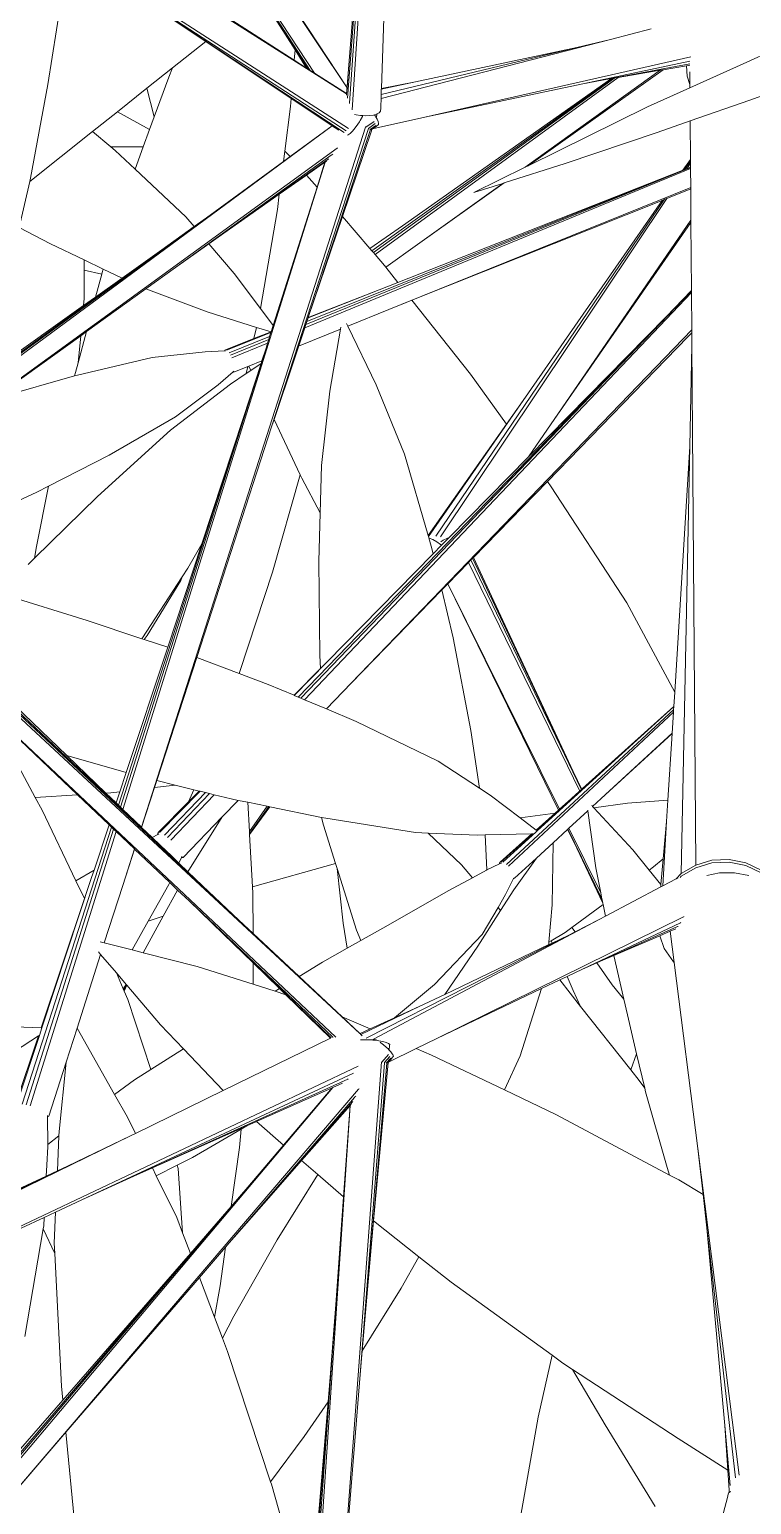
# Model space of a CAD drawing. Header units: millimetres. Extents: x 17 to 218440, y 21 to 53693.
# Drawn here: x 41376.6 to 41478.8, y 21185.9 to 21394.7 of the extents above; entities that cross this region are included whole.
import ezdxf

# ---------------------------------------------------------------- set-up
doc = ezdxf.new("R2010")
doc.units = ezdxf.units.MM
doc.header["$MEASUREMENT"] = 0
doc.layers.add('Edges', color=7, linetype='Continuous', lineweight=18)

# ---------------------------------------------------------------- blocks, each defined once
blk = doc.blocks.new('BAMBOOPLAN')
at = {"layer": 'Edges'}
for p, q in [((2.5616, -1.7342), (1.9185, -0.7678)), ((1.9859, -0.926), (2.4956, -1.7043)), ((2.6177, -1.0446), (2.5664, -1.7653)), ((2.6202, -1.0464), (2.5722, -1.7783)), ((2.5625, -1.7551), (2.6147, -1.0779)), ((2.5606, -1.7459), (2.0013, -1.3916)), ((2.2971, -1.4061), (2.4871, -1.6989)), ((1.9951, -1.4497), (2.5646, -1.8161)), ((2.0031, -1.4595), (2.5598, -1.821)), ((2.5647, -1.696), (2.5845, -1.4508)), ((2.482, -1.6956), (2.3485, -1.4866)), ((2.631, -1.7357), (2.6402, -1.466)), ((2.5558, -1.8241), (2.121, -1.5373)), ((2.2757, -1.6404), (2.121, -1.5373)), ((2.4565, -1.6574), (2.3868, -1.5471)), ((1.9829, -1.5617), (1.9564, -1.727)), ((2.4547, -1.6781), (2.3282, -1.5973)), ((2.5616, -1.7341), (2.4626, -1.584)), ((2.2086, -1.6938), (2.2757, -1.6404)), ((2.4483, -1.7554), (2.2757, -1.6404)), ((3.0948, -1.6361), (2.6303, -1.7558)), ((3.0948, -1.6361), (3.0265, -1.6525)), ((3.1769, -1.615), (3.0948, -1.6361)), ((2.4547, -1.6781), (2.4565, -1.6574)), ((2.4796, -1.6941), (2.4565, -1.6574)), ((3.0265, -1.6525), (2.6306, -1.7475)), ((2.6999, -1.7221), (3.0265, -1.6525)), ((3.3492, -1.6915), (3.4417, -1.6499)), ((2.1569, -1.7348), (2.2086, -1.6938)), ((2.2008, -1.7124), (2.2086, -1.6938)), ((2.4796, -1.6941), (2.4547, -1.6781)), ((2.482, -1.6956), (2.4796, -1.6941)), ((2.4871, -1.6989), (2.482, -1.6956)), ((2.4956, -1.7043), (2.4871, -1.6989)), ((2.5605, -1.7478), (2.5647, -1.696)), ((2.5616, -1.7341), (2.5647, -1.696)), ((2.719, -1.7931), (3.257, -1.6716)), ((2.9216, -1.8948), (3.1952, -1.6984)), ((2.9277, -1.8918), (3.2007, -1.6974)), ((3.0385, -1.7258), (3.2552, -1.6801)), ((3.2552, -1.6853), (3.0775, -1.7185)), ((3.1952, -1.6984), (3.11, -1.7129)), ((3.2007, -1.6974), (3.1952, -1.6984)), ((3.2484, -1.6893), (3.2007, -1.6974)), ((3.2549, -1.6882), (3.2484, -1.6893)), ((3.2484, -1.6893), (3.2495, -1.7102)), ((3.2552, -1.6881), (3.2549, -1.6882)), ((3.2552, -1.7339), (3.3492, -1.6915)), ((3.257, -1.6716), (3.2572, -1.6716)), ((1.9564, -1.727), (1.9216, -1.9166)), ((2.1715, -1.7926), (2.2008, -1.7124)), ((2.5606, -1.7458), (2.4956, -1.7043)), ((3.0999, -1.7147), (2.6118, -2.0637)), ((3.1035, -1.7141), (2.6148, -2.0671)), ((3.11, -1.7129), (2.6184, -2.0713)), ((2.6309, -1.7368), (2.6999, -1.7221)), ((2.631, -1.7357), (2.6999, -1.7221)), ((2.6736, -2.0129), (3.0964, -1.7153)), ((2.719, -1.7931), (3.0385, -1.7258)), ((3.0775, -1.7185), (3.0385, -1.7258)), ((3.0964, -1.7153), (3.0775, -1.7185)), ((3.0999, -1.7147), (3.0964, -1.7153)), ((3.1035, -1.7141), (3.0999, -1.7147)), ((3.11, -1.7129), (3.1035, -1.7141)), ((3.2495, -1.7102), (3.2552, -1.7274)), ((3.255, -1.7015), (3.2552, -1.7274)), ((3.2552, -1.7274), (3.2552, -1.7339)), ((2.1569, -1.7348), (2.097, -1.7825)), ((2.1715, -1.7926), (2.1569, -1.7348)), ((2.4469, -1.7721), (2.4483, -1.7554)), ((2.5275, -1.8083), (2.4483, -1.7554)), ((2.5605, -1.7486), (2.5605, -1.7478)), ((2.5606, -1.7458), (2.5616, -1.7342)), ((2.5606, -1.7459), (2.5606, -1.7458)), ((2.5616, -1.7342), (2.5616, -1.7341)), ((2.5625, -1.7552), (2.5625, -1.7551)), ((2.6297, -1.7717), (2.6303, -1.7558)), ((2.6303, -1.7558), (2.6306, -1.7475)), ((2.6306, -1.7475), (2.6309, -1.7368)), ((2.6309, -1.7368), (2.631, -1.7357)), ((3.1691, -1.7728), (3.2552, -1.7339)), ((3.2557, -1.8011), (3.3763, -1.7591)), ((3.3763, -1.7591), (3.448, -1.733)), ((2.0469, -1.8224), (2.097, -1.7825)), ((2.1622, -1.818), (2.097, -1.7825)), ((2.4356, -1.862), (2.4469, -1.7721)), ((2.5664, -1.7653), (2.5664, -1.7654)), ((2.5769, -1.7878), (2.5797, -1.7885)), ((2.5797, -1.7885), (2.5887, -1.79)), ((2.6071, -1.7903), (2.6152, -1.789)), ((2.6152, -1.789), (2.617, -1.7885)), ((2.617, -1.7885), (2.6219, -1.787)), ((2.6184, -1.7908), (2.617, -1.7885)), ((2.6188, -1.7896), (2.6184, -1.7908)), ((2.6202, -1.7938), (2.6225, -1.7867)), ((2.6219, -1.787), (2.6225, -1.7867)), ((2.6225, -1.7867), (2.6267, -1.7844)), ((2.6267, -1.7844), (2.6292, -1.7812)), ((2.6296, -1.7751), (2.6292, -1.7812)), ((2.6296, -1.7751), (2.6297, -1.7717)), ((3.1691, -1.7728), (2.9277, -1.8918)), ((2.5316, -1.811), (1.8092, -2.3435)), ((2.1456, -3.2292), (2.5992, -1.8133)), ((2.1492, -1.8534), (2.1622, -1.818)), ((2.1622, -1.818), (2.1715, -1.7926)), ((2.4097, -2.4178), (2.605, -1.8166)), ((2.5314, -1.8109), (2.4467, -1.8727)), ((2.6093, -1.8181), (2.4543, -2.2838)), ((2.5314, -1.8109), (2.5275, -1.8083)), ((2.5316, -1.811), (2.5314, -1.8109)), ((2.5361, -1.814), (2.5316, -1.811)), ((2.5361, -1.814), (2.5366, -1.8143)), ((2.5366, -1.8143), (2.5368, -1.8145)), ((2.5368, -1.8145), (2.5395, -1.8163)), ((2.5447, -1.8197), (2.5395, -1.8163)), ((2.5727, -1.8214), (2.578, -1.8151)), ((2.578, -1.8151), (2.5833, -1.8078)), ((2.5833, -1.8078), (2.5868, -1.8025)), ((2.5868, -1.8025), (2.5884, -1.7999)), ((2.5884, -1.7999), (2.5929, -1.7921)), ((2.5887, -1.79), (2.5938, -1.7903)), ((2.5929, -1.7921), (2.5938, -1.7903)), ((2.5938, -1.7903), (2.598, -1.7906)), ((2.598, -1.7906), (2.6071, -1.7903)), ((2.5992, -1.8133), (2.5993, -1.8129)), ((2.5995, -1.8141), (2.5997, -1.8139)), ((2.5997, -1.8139), (2.6164, -1.8018)), ((2.6047, -1.8164), (2.6051, -1.8161)), ((2.605, -1.8166), (2.6052, -1.8161)), ((2.6051, -1.8161), (2.6185, -1.8065)), ((2.6081, -1.8182), (2.608, -1.8183)), ((2.6196, -1.8101), (2.6081, -1.8182)), ((2.6093, -1.8179), (2.6093, -1.8181)), ((2.6115, -1.818), (2.6104, -1.8189)), ((2.6119, -1.8178), (2.6108, -1.821)), ((2.6115, -1.818), (2.6119, -1.8178)), ((2.6195, -1.8124), (2.6119, -1.8178)), ((2.6131, -1.817), (2.6119, -1.8178)), ((2.6119, -1.8178), (2.6119, -1.8178)), ((2.6131, -1.817), (2.719, -1.7931)), ((2.6184, -1.8133), (2.6131, -1.817)), ((2.6193, -1.7922), (2.6184, -1.7908)), ((2.6184, -1.8133), (2.6243, -1.8091)), ((2.6201, -1.7936), (2.6193, -1.7922)), ((2.6206, -1.7921), (2.6201, -1.7936)), ((2.6202, -1.7938), (2.6201, -1.7936)), ((2.6223, -1.7976), (2.6202, -1.7938)), ((2.6244, -1.8022), (2.6223, -1.7976)), ((2.6243, -1.8091), (2.6254, -1.8082)), ((2.6255, -1.8059), (2.6244, -1.8022)), ((2.6254, -1.8082), (2.6255, -1.8059)), ((3.1891, -1.8244), (3.2557, -1.8011)), ((3.2557, -1.8011), (3.2563, -1.8787)), ((1.92, -1.9235), (2.0469, -1.8224)), ((2.0469, -1.8224), (2.0836, -1.8534)), ((2.6108, -1.821), (2.5522, -1.9944)), ((2.5622, -1.83), (2.5639, -1.8294)), ((2.5639, -1.8294), (2.5679, -1.8263)), ((2.5679, -1.8263), (2.5727, -1.8214)), ((3.0028, -1.8868), (3.1891, -1.8244)), ((1.7896, -2.4021), (2.5414, -1.8562)), ((2.1492, -1.8534), (2.0836, -1.8534)), ((2.0836, -1.8534), (2.0926, -1.861)), ((2.0926, -1.861), (2.1327, -1.8985)), ((2.1327, -1.8985), (2.1492, -1.8534)), ((2.2145, -2.0973), (2.5295, -1.8705)), ((2.5232, -1.8784), (2.3009, -2.036)), ((2.433, -1.8828), (2.4356, -1.862)), ((2.4467, -1.8727), (2.433, -1.8828)), ((2.4467, -1.8727), (2.4356, -1.862)), ((2.5246, -1.8774), (2.5232, -1.8784)), ((2.5295, -1.8705), (2.5305, -1.8698)), ((2.5305, -1.8698), (2.5326, -1.8683)), ((2.5414, -1.8562), (2.5425, -1.8555)), ((3.2409, -1.9008), (3.2563, -1.8787)), ((3.2563, -1.8787), (3.2563, -1.8822)), ((2.5174, -1.8841), (2.1083, -3.1934)), ((2.1327, -1.8985), (2.2353, -1.9947)), ((2.433, -1.8828), (2.2771, -1.9967)), ((3.2564, -1.897), (2.4762, -2.2192)), ((3.2564, -1.895), (2.4784, -2.2125)), ((2.5168, -1.8845), (2.4799, -1.9104)), ((3.2392, -1.9015), (2.4804, -2.2068)), ((2.5168, -1.8845), (2.5009, -1.9348)), ((2.5174, -1.8841), (2.5168, -1.8845)), ((2.5198, -1.8824), (2.5174, -1.8841)), ((2.6645, -2.1278), (3.2392, -1.9015)), ((2.818, -1.946), (2.9216, -1.8948)), ((2.8792, -1.9264), (3.0028, -1.8868)), ((2.9216, -1.8948), (2.9277, -1.8918)), ((3.2409, -1.9008), (3.2392, -1.9015)), ((3.2447, -1.8993), (3.2409, -1.9008)), ((3.2563, -1.8822), (3.2447, -1.8993)), ((3.2488, -1.8977), (3.2447, -1.8993)), ((3.2564, -1.8864), (3.2488, -1.8977)), ((3.2564, -1.8946), (3.2488, -1.8977)), ((3.2563, -1.8822), (3.2564, -1.8864)), ((3.2564, -1.8864), (3.2564, -1.8946)), ((3.2564, -1.8946), (3.2564, -1.895)), ((3.2564, -1.895), (3.2564, -1.897)), ((3.2564, -1.897), (3.2567, -1.9355)), ((1.92, -1.9235), (1.8986, -2.0166)), ((1.9216, -1.9166), (1.92, -1.9235)), ((2.5009, -1.9348), (2.4121, -2.2146)), ((2.4799, -1.9104), (2.4246, -1.9492)), ((2.5009, -1.9348), (2.4799, -1.9104)), ((2.6459, -2.1825), (3.2567, -1.9355)), ((2.7042, -2.051), (2.8792, -1.9264)), ((2.7042, -2.051), (2.8765, -1.9272)), ((2.818, -1.946), (2.8765, -1.9272)), ((2.8765, -1.9272), (2.8792, -1.9264)), ((3.2567, -1.9384), (3.2087, -1.9576)), ((3.2567, -1.9355), (3.2567, -1.9384)), ((3.2567, -1.9384), (3.2572, -2.0015)), ((2.4246, -1.9492), (2.3009, -2.036)), ((2.4207, -1.9804), (2.4246, -1.9492)), ((2.6929, -2.1637), (3.1987, -1.9616)), ((3.2038, -1.9595), (2.7414, -2.6405)), ((3.2087, -1.9576), (2.7508, -2.642)), ((2.9178, -2.3661), (3.1987, -1.9616)), ((3.1987, -1.9616), (3.2038, -1.9595)), ((3.2038, -1.9595), (3.2087, -1.9576)), ((2.2771, -1.9967), (1.8114, -2.3368)), ((2.2353, -1.9947), (2.2522, -2.0146)), ((2.2771, -1.9967), (2.2522, -2.0146)), ((2.3863, -2.1803), (2.4207, -1.9804)), ((2.5522, -1.9944), (2.4831, -2.1985)), ((2.6077, -2.0589), (2.5522, -1.9944)), ((1.8986, -2.0166), (1.9614, -2.0492)), ((2.2522, -2.0146), (2.1871, -2.0617)), ((2.6077, -2.0589), (2.6736, -2.0129)), ((2.6079, -2.0592), (2.6736, -2.0129)), ((2.9803, -2.4051), (3.2572, -2.0015)), ((2.9803, -2.4051), (3.2572, -2.0067)), ((3.2572, -2.0015), (3.2572, -2.0067)), ((3.2572, -2.0067), (3.2583, -2.144)), ((1.9614, -2.0492), (2.03, -2.082)), ((2.2819, -2.0495), (2.2145, -2.0973)), ((2.3009, -2.036), (2.2819, -2.0495)), ((2.2819, -2.0495), (2.333, -2.1096)), ((2.6402, -2.0969), (2.7042, -2.051)), ((2.1871, -2.0617), (1.8129, -2.3322)), ((2.03, -2.1028), (2.03, -2.082)), ((2.03, -2.082), (2.0684, -2.1005)), ((2.1068, -2.1189), (2.1871, -2.0617)), ((2.6079, -2.0592), (2.6077, -2.0589)), ((2.6118, -2.0637), (2.6079, -2.0592)), ((2.6148, -2.0671), (2.6118, -2.0637)), ((2.6184, -2.0713), (2.6148, -2.0671)), ((2.6375, -2.0936), (2.6184, -2.0713)), ((2.03, -2.1028), (2.0654, -2.1106)), ((2.03, -2.1604), (2.03, -2.1028)), ((2.053, -2.1572), (2.0654, -2.1106)), ((2.0654, -2.1106), (2.0661, -2.1077)), ((2.0661, -2.1077), (2.0684, -2.1005)), ((2.0684, -2.1005), (2.1068, -2.1189)), ((2.1549, -2.1402), (2.2145, -2.0973)), ((2.333, -2.1096), (2.3863, -2.1803)), ((2.6402, -2.0969), (2.6375, -2.0936)), ((2.6645, -2.1278), (2.6402, -2.0969)), ((2.0344, -2.2269), (2.1549, -2.1402)), ((2.053, -2.1572), (2.1068, -2.1189)), ((2.1549, -2.1402), (2.2789, -2.1872)), ((3.2583, -2.1446), (2.4683, -2.9685)), ((2.4829, -2.1993), (2.6267, -2.1427)), ((2.4831, -2.1985), (2.6267, -2.1427)), ((2.6267, -2.1427), (2.6645, -2.1278)), ((3.2583, -2.144), (3.2068, -2.1972)), ((3.2583, -2.144), (3.2583, -2.1446)), ((3.2583, -2.1446), (3.2583, -2.148)), ((1.8147, -2.3269), (2.0287, -2.1745)), ((2.0287, -2.1745), (2.053, -2.1572)), ((2.0287, -2.1745), (2.03, -2.1604)), ((3.2583, -2.148), (2.4754, -2.9715)), ((2.6459, -2.1825), (2.6929, -2.1637)), ((2.8111, -2.3133), (2.6929, -2.1637)), ((3.2583, -2.148), (3.2588, -2.2237)), ((2.2789, -2.1872), (2.3783, -2.2185)), ((2.3863, -2.1803), (2.4121, -2.2146)), ((3.2068, -2.1972), (2.4624, -2.966)), ((2.4804, -2.2068), (2.4784, -2.2125)), ((2.4829, -2.1993), (2.4804, -2.2068)), ((2.4831, -2.1985), (2.4829, -2.1993)), ((2.5633, -2.2159), (2.6459, -2.1825)), ((2.9301, -2.4788), (3.2068, -2.1972)), ((1.843, -2.3647), (2.0228, -2.2353)), ((2.0176, -2.2901), (2.0344, -2.2269)), ((2.0176, -2.2901), (2.0228, -2.2353)), ((2.0228, -2.2353), (2.0344, -2.2269)), ((2.3178, -2.2643), (2.4076, -2.229)), ((2.405, -2.2371), (2.3228, -2.2701)), ((2.3733, -2.2413), (2.3783, -2.2185)), ((2.3733, -2.2413), (2.4079, -2.2278)), ((2.3783, -2.2185), (2.4079, -2.2278)), ((2.405, -2.2371), (2.4031, -2.2432)), ((2.4076, -2.229), (2.405, -2.2371)), ((2.408, -2.2278), (2.4076, -2.229)), ((2.4079, -2.2278), (2.408, -2.2278)), ((2.4121, -2.2146), (2.408, -2.2278)), ((2.4762, -2.2192), (2.4636, -2.2562)), ((2.4636, -2.2562), (2.5481, -2.2221)), ((2.4784, -2.2125), (2.4762, -2.2192)), ((2.5266, -2.3474), (2.5481, -2.2221)), ((2.5481, -2.2221), (2.5488, -2.2178)), ((2.5633, -2.2159), (2.5607, -2.2104)), ((2.6203, -2.3346), (2.5633, -2.2159)), ((2.5697, -2.9382), (3.2588, -2.2237)), ((3.251, -2.2376), (3.2589, -2.2294)), ((3.2589, -2.2296), (3.251, -2.2376)), ((3.2588, -2.2237), (3.2589, -2.2294)), ((3.2589, -2.2294), (3.2589, -2.2296)), ((3.2589, -2.2296), (3.2591, -2.2554)), ((2.3977, -2.2602), (2.1033, -3.1886)), ((2.2743, -2.2679), (2.314, -2.266)), ((2.3146, -2.2644), (2.314, -2.266)), ((2.314, -2.266), (2.316, -2.2659)), ((2.3159, -2.2636), (2.3146, -2.2644)), ((2.3159, -2.2636), (2.3733, -2.2413)), ((2.4031, -2.2432), (2.3256, -2.2748)), ((2.4008, -2.2503), (2.3282, -2.2803)), ((2.3977, -2.2602), (2.3893, -2.2863)), ((2.4008, -2.2503), (2.3977, -2.2602)), ((2.4031, -2.2432), (2.4008, -2.2503)), ((2.4636, -2.2562), (2.4543, -2.2838)), ((2.9668, -2.5299), (3.251, -2.2376)), ((3.2591, -2.2554), (3.255, -2.4597)), ((3.2591, -2.2554), (3.2668, -3.3059)), ((2.0123, -2.3097), (2.0176, -2.2901)), ((2.0162, -2.3151), (2.1675, -2.2797)), ((2.1675, -2.2797), (2.2743, -2.2679)), ((2.3876, -2.2915), (2.3523, -2.401)), ((2.3628, -2.297), (2.3893, -2.2863)), ((2.3668, -2.3056), (2.3876, -2.2915)), ((2.3893, -2.2863), (2.3876, -2.2915)), ((2.4543, -2.2838), (2.414, -2.405)), ((1.8594, -2.3594), (2.0106, -2.3167)), ((2.0106, -2.3167), (2.0123, -2.3097)), ((2.0106, -2.3167), (2.0162, -2.3151)), ((2.3006, -2.3346), (2.3311, -2.3084)), ((2.3255, -2.3335), (2.3578, -2.3116)), ((2.3311, -2.3084), (2.3324, -2.3073)), ((2.3311, -2.3084), (2.3328, -2.3091)), ((2.3328, -2.3091), (2.3609, -2.2978)), ((2.3578, -2.3116), (2.3609, -2.2978)), ((2.3578, -2.3116), (2.3668, -2.3056)), ((2.3609, -2.2978), (2.3628, -2.297)), ((2.3668, -2.3056), (2.3628, -2.297)), ((2.8838, -2.4144), (2.8111, -2.3133)), ((2.2042, -2.4261), (2.3255, -2.3335)), ((2.2148, -2.3993), (2.3006, -2.3346)), ((2.5097, -2.4975), (2.5266, -2.3474)), ((2.6778, -2.4746), (2.6203, -2.3346)), ((2.7264, -2.6417), (2.9178, -2.3661)), ((2.8838, -2.4144), (2.9178, -2.3661)), ((2.0801, -2.4768), (2.2148, -2.3993)), ((2.3523, -2.401), (2.0994, -3.1849)), ((2.268, -2.6559), (2.3523, -2.401)), ((2.414, -2.405), (2.4097, -2.4178)), ((2.4667, -2.5164), (2.414, -2.405)), ((2.7257, -2.6391), (2.8838, -2.4144)), ((2.9299, -2.4785), (2.9803, -2.4051)), ((2.0569, -2.5604), (2.2042, -2.4261)), ((2.2575, -2.8864), (2.4097, -2.4178)), ((2.7257, -2.6391), (2.6778, -2.4746)), ((3.2243, -2.9559), (3.255, -2.4597)), ((3.255, -2.4597), (3.2376, -3.3232)), ((1.9577, -2.5395), (2.0801, -2.4768)), ((2.5073, -2.5935), (2.5097, -2.4975)), ((2.7683, -2.6435), (2.9286, -2.4803)), ((2.9286, -2.4803), (2.9299, -2.4785)), ((2.9286, -2.4803), (2.9301, -2.4788)), ((2.9301, -2.4788), (2.9299, -2.4785)), ((2.4109, -2.7132), (2.4667, -2.5164)), ((2.47, -2.5232), (2.4667, -2.5164)), ((2.5073, -2.5935), (2.47, -2.5232)), ((2.8172, -2.6837), (2.9668, -2.5299)), ((2.9746, -2.5408), (2.9668, -2.5299)), ((1.7844, -2.6208), (1.9338, -2.5517)), ((1.9294, -2.6851), (2.0569, -2.5604)), ((1.9337, -2.6615), (1.9577, -2.5395)), ((1.9338, -2.5517), (1.9577, -2.5395)), ((3.1277, -2.7757), (2.9746, -2.5408)), ((2.5048, -2.6919), (2.5073, -2.5935)), ((2.7264, -2.6417), (2.7257, -2.6391)), ((2.7272, -2.6443), (2.7264, -2.6417)), ((2.7277, -2.6445), (2.7272, -2.6443)), ((2.732, -2.6609), (2.7272, -2.6443)), ((2.7352, -2.6477), (2.7277, -2.6445)), ((2.7431, -2.6521), (2.7352, -2.6477)), ((2.7508, -2.6574), (2.7431, -2.6521)), ((2.7562, -2.6491), (2.7511, -2.6519)), ((2.7529, -2.6592), (2.7683, -2.6435)), ((2.7646, -2.645), (2.7562, -2.6491)), ((2.7683, -2.6435), (2.7646, -2.645)), ((2.5877, -3.6467), (1.5447, -2.6785)), ((2.3427, -3.4173), (1.5485, -2.6738)), ((2.2693, -3.3479), (1.5516, -2.6693)), ((1.9294, -2.6851), (1.9337, -2.6615)), ((2.1988, -2.8653), (2.268, -2.6559)), ((2.2394, -2.7052), (2.268, -2.6559)), ((2.5205, -2.8957), (2.7358, -2.6766)), ((2.7358, -2.6766), (2.732, -2.6609)), ((2.7358, -2.6766), (2.7529, -2.6592)), ((2.7529, -2.6592), (2.7508, -2.6574)), ((2.8155, -2.6855), (2.8172, -2.6837)), ((2.8172, -2.6837), (3.019, -3.1164)), ((1.9164, -2.6977), (1.9294, -2.6851)), ((2.2278, -2.7232), (2.2394, -2.7052)), ((2.3446, -2.9146), (2.4109, -2.7132)), ((2.5066, -2.8818), (2.5048, -2.6919)), ((2.7654, -2.737), (2.8074, -2.6938)), ((2.8074, -2.6938), (2.8122, -2.6888)), ((3.0322, -3.1564), (2.8074, -2.6938)), ((2.8122, -2.6888), (2.8155, -2.6855)), ((3.0356, -3.1534), (2.8122, -2.6888)), ((2.8155, -2.6855), (3.019, -3.1164)), ((2.1468, -2.8481), (2.2278, -2.7232)), ((2.157, -2.8414), (2.2252, -2.7301)), ((2.2252, -2.7301), (2.2278, -2.7232)), ((2.7532, -2.7495), (2.7653, -2.7371)), ((2.7653, -2.7371), (2.7654, -2.737)), ((2.7653, -2.7371), (2.9618, -3.1385)), ((2.7654, -2.737), (2.9911, -3.1931)), ((1.8666, -2.7585), (2.0359, -2.8114)), ((2.5697, -2.9382), (2.7532, -2.7495)), ((2.7764, -2.8461), (2.7532, -2.7495)), ((3.2243, -2.9559), (3.1277, -2.7757)), ((2.0359, -2.8114), (2.1468, -2.8481)), ((2.1468, -2.8481), (2.1512, -2.8495)), ((2.1512, -2.8495), (2.157, -2.8414)), ((2.1512, -2.8495), (2.1988, -2.8653)), ((2.8123, -3.0334), (2.7764, -2.8461)), ((1.7944, -2.8922), (1.9946, -3.0843)), ((2.1149, -3.119), (2.1988, -2.8653)), ((2.1767, -3.1351), (2.2575, -2.8864)), ((2.2575, -2.8864), (2.3431, -2.9185)), ((2.508, -2.9083), (2.5066, -2.8818)), ((2.3431, -2.9185), (2.3446, -2.9146)), ((2.3431, -2.9185), (2.4019, -2.9405)), ((2.4543, -2.9626), (2.508, -2.9083)), ((2.4547, -2.9627), (2.5205, -2.8957)), ((2.508, -2.9083), (2.5205, -2.8957)), ((1.7662, -2.9263), (2.5387, -3.654)), ((2.4019, -2.9405), (2.4543, -2.9626)), ((2.5197, -2.9901), (2.5697, -2.9382)), ((2.4543, -2.9626), (2.4547, -2.9627)), ((2.4547, -2.9627), (2.4624, -2.966)), ((2.4624, -2.966), (2.4683, -2.9685)), ((2.4683, -2.9685), (2.4754, -2.9715)), ((2.4754, -2.9715), (2.5197, -2.9901)), ((3.2225, -2.985), (3.2243, -2.9559)), ((2.5197, -2.9901), (2.5802, -3.0156)), ((3.2221, -2.992), (2.8841, -3.3044)), ((3.2218, -2.9967), (2.8883, -3.3079)), ((2.9462, -3.2367), (3.2225, -2.9855)), ((3.0449, -3.1451), (3.2225, -2.985)), ((3.2192, -3.039), (3.2218, -2.9967)), ((3.2218, -2.9967), (3.2221, -2.992)), ((3.2221, -2.992), (3.2225, -2.9855)), ((3.2225, -2.9855), (3.2225, -2.985)), ((1.931, -3.1693), (1.8611, -3.0393)), ((2.5802, -3.0156), (2.7456, -3.0955)), ((2.8293, -3.1505), (2.8123, -3.0334)), ((3.0755, -3.1714), (3.2192, -3.039)), ((3.0755, -3.1714), (3.2191, -3.0401)), ((3.2108, -3.1743), (3.2191, -3.0401)), ((3.2191, -3.0401), (3.2192, -3.039)), ((1.9001, -3.0534), (2.0165, -3.164)), ((1.9946, -3.0843), (2.1149, -3.119)), ((1.9946, -3.0843), (2.0739, -3.1604)), ((2.7456, -3.0955), (2.8293, -3.1505)), ((2.1022, -3.1576), (2.1149, -3.119)), ((3.019, -3.1164), (3.0362, -3.1528)), ((2.0739, -3.1604), (2.0836, -3.1598)), ((2.0739, -3.1604), (2.0946, -3.1803)), ((2.0836, -3.1598), (2.1022, -3.1576)), ((2.0946, -3.1803), (2.1022, -3.1576)), ((2.146, -3.2296), (2.1721, -3.1492)), ((2.1721, -3.1492), (2.1767, -3.1351)), ((2.1721, -3.1492), (2.2138, -3.1442)), ((2.1767, -3.1351), (2.2138, -3.1442)), ((2.1823, -3.24), (2.2642, -3.1566)), ((2.2751, -3.1593), (2.1921, -3.2451)), ((2.2833, -3.1613), (2.1984, -3.2499)), ((2.2138, -3.1442), (2.2517, -3.1535)), ((2.2412, -3.1777), (2.2517, -3.1535)), ((2.2412, -3.1777), (2.2625, -3.1562)), ((2.2517, -3.1535), (2.2625, -3.1562)), ((2.2625, -3.1562), (2.2642, -3.1566)), ((2.2642, -3.1566), (2.2751, -3.1593)), ((2.2751, -3.1593), (2.2833, -3.1613)), ((2.2833, -3.1613), (2.2927, -3.1636)), ((2.8293, -3.1505), (2.8508, -3.1647)), ((2.9446, -3.2354), (3.0449, -3.1451)), ((2.9618, -3.1385), (2.9891, -3.195)), ((2.9618, -3.1385), (2.9893, -3.1947)), ((2.9911, -3.1931), (3.0322, -3.1564)), ((3.0322, -3.1564), (3.0356, -3.1534)), ((3.0356, -3.1534), (3.0362, -3.1528)), ((3.0362, -3.1528), (3.0449, -3.1451)), ((1.931, -3.1693), (2.0165, -3.164)), ((1.9448, -3.1951), (1.931, -3.1693)), ((2.0165, -3.164), (2.0801, -3.2244)), ((2.0946, -3.1803), (2.0994, -3.1849)), ((2.0994, -3.1849), (2.1033, -3.1886)), ((2.1033, -3.1886), (2.1083, -3.1934)), ((2.1796, -3.2399), (2.2412, -3.1777)), ((2.2927, -3.1636), (2.2052, -3.2557)), ((2.2927, -3.1636), (2.3272, -3.1721)), ((2.3092, -3.2083), (2.3414, -3.175)), ((2.3272, -3.1721), (2.3414, -3.175)), ((2.3414, -3.175), (2.3606, -3.1789)), ((2.3641, -3.2382), (2.3606, -3.1789)), ((2.3606, -3.1789), (2.4001, -3.187)), ((2.3641, -3.2382), (2.4001, -3.187)), ((2.3643, -3.243), (2.4036, -3.1877)), ((2.4048, -3.1879), (2.3644, -3.2441)), ((2.4051, -3.188), (2.3644, -3.2441)), ((2.4001, -3.187), (2.4036, -3.1877)), ((2.4036, -3.1877), (2.4048, -3.1879)), ((2.4048, -3.1879), (2.4051, -3.188)), ((2.4051, -3.188), (2.5101, -3.2094)), ((2.8508, -3.1647), (2.9116, -3.2105)), ((3.0583, -3.1872), (3.0564, -3.185)), ((3.0583, -3.1872), (3.0755, -3.1714)), ((3.061, -3.19), (3.0583, -3.1872)), ((3.061, -3.19), (3.1292, -3.1807)), ((3.1395, -3.2753), (3.061, -3.19)), ((3.1292, -3.1807), (3.2108, -3.1743)), ((3.2081, -3.2177), (3.2108, -3.1743)), ((2.0132, -3.3375), (1.9448, -3.1951)), ((2.1083, -3.1934), (2.1456, -3.2292)), ((2.2298, -3.2907), (2.3092, -3.2083)), ((2.2397, -3.3195), (2.3092, -3.2083)), ((2.514, -3.2251), (2.5101, -3.2094)), ((2.5101, -3.2094), (2.5186, -3.2112)), ((2.5186, -3.2112), (2.7, -3.2401)), ((2.9116, -3.2105), (2.9826, -3.2008)), ((2.9116, -3.2105), (2.9442, -3.2351)), ((2.9442, -3.2351), (2.9826, -3.2008)), ((2.9826, -3.2008), (2.9891, -3.195)), ((2.9891, -3.195), (2.9893, -3.1947)), ((2.9893, -3.1947), (2.9911, -3.1931)), ((3.0102, -3.2315), (3.0487, -3.1961)), ((3.0487, -3.1961), (3.0484, -3.1946)), ((3.065, -3.3116), (3.0487, -3.1961)), ((3.2001, -3.348), (3.2081, -3.2177)), ((3.2013, -3.2932), (3.2081, -3.2177)), ((2.0851, -3.2292), (1.9045, -3.7893)), ((2.0892, -3.233), (1.9123, -3.7908)), ((2.0944, -3.2379), (1.9209, -3.793)), ((2.0498, -3.3159), (2.0801, -3.2244)), ((2.0801, -3.2244), (2.0851, -3.2292)), ((2.0851, -3.2292), (2.0892, -3.233)), ((2.0892, -3.233), (2.0944, -3.2379)), ((2.0944, -3.2379), (2.1315, -3.2732)), ((2.1456, -3.2292), (2.146, -3.2296)), ((2.146, -3.2296), (2.1673, -3.25)), ((2.1673, -3.25), (2.1787, -3.2442)), ((2.1673, -3.25), (2.1834, -3.2655)), ((2.1796, -3.2399), (2.1786, -3.2416)), ((2.1786, -3.2416), (2.1787, -3.2442)), ((2.1787, -3.2442), (2.181, -3.243)), ((2.3643, -3.243), (2.3641, -3.2382)), ((2.3644, -3.2441), (2.3643, -3.243)), ((2.3644, -3.2441), (2.3706, -3.3499)), ((2.5384, -3.3027), (2.514, -3.2251)), ((2.7, -3.2401), (2.7257, -3.2412)), ((2.7928, -3.3055), (2.7257, -3.2412)), ((2.7257, -3.2412), (2.8254, -3.2453)), ((2.8254, -3.2453), (2.8409, -3.245)), ((2.8409, -3.245), (2.9354, -3.2429)), ((2.8446, -3.3155), (2.8409, -3.245)), ((2.8714, -3.3001), (2.9354, -3.2429)), ((2.8736, -3.2995), (2.9364, -3.2429)), ((2.8765, -3.3), (2.9433, -3.2393)), ((2.9354, -3.2429), (2.9364, -3.2429)), ((2.9364, -3.2429), (2.9392, -3.2428)), ((2.9433, -3.2393), (2.9462, -3.2367)), ((2.9442, -3.2351), (2.9446, -3.2354)), ((2.9446, -3.2354), (2.9462, -3.2367)), ((2.9786, -3.2606), (3.0078, -3.2337)), ((3.0078, -3.2337), (3.0082, -3.2333)), ((3.0078, -3.2337), (3.0262, -3.2717)), ((3.0082, -3.2333), (3.0102, -3.2315)), ((3.0082, -3.2333), (3.0772, -3.3743)), ((3.0102, -3.2315), (3.0749, -3.3623)), ((2.1078, -3.3472), (2.1315, -3.2732)), ((2.1078, -3.3472), (2.1318, -3.2735)), ((2.1315, -3.2732), (2.1318, -3.2735)), ((2.1318, -3.2735), (2.2028, -3.3409)), ((2.1834, -3.2655), (2.2063, -3.2874)), ((2.9447, -3.2919), (2.9786, -3.2606)), ((2.9762, -3.3864), (2.9786, -3.2606)), ((3.0788, -3.3827), (3.0262, -3.2717)), ((3.0262, -3.2717), (3.0782, -3.3792)), ((3.1729, -3.3161), (3.1395, -3.2753)), ((2.2063, -3.2874), (2.2215, -3.302)), ((2.2215, -3.302), (2.2269, -3.2907)), ((2.2215, -3.302), (2.2397, -3.3195)), ((2.2269, -3.2907), (2.2278, -3.2887)), ((2.2298, -3.2907), (2.2269, -3.2907)), ((2.3706, -3.3499), (2.5384, -3.3027)), ((2.5417, -3.3131), (2.5384, -3.3027)), ((2.8151, -3.3314), (2.7928, -3.3055)), ((2.8446, -3.3155), (2.8702, -3.3037)), ((2.8702, -3.3037), (2.8748, -3.3016)), ((2.8703, -3.3018), (2.8702, -3.3037)), ((2.8714, -3.3001), (2.8703, -3.3018)), ((2.8988, -3.3561), (2.9447, -3.2919)), ((2.9004, -3.3326), (2.9447, -3.2919)), ((3.1729, -3.3161), (3.1817, -3.3096)), ((3.1817, -3.3096), (3.2013, -3.2932)), ((3.1966, -3.3451), (3.2013, -3.2932)), ((3.2668, -3.3059), (3.2376, -3.3232)), ((3.2998, -3.2961), (3.2668, -3.3059)), ((3.2998, -3.3014), (3.2668, -3.3112)), ((3.3344, -3.2946), (3.2998, -3.2961)), ((3.3344, -3.2999), (3.2998, -3.3014)), ((3.3683, -3.3014), (3.3344, -3.2946)), ((3.3683, -3.3067), (3.3344, -3.2999)), ((3.3991, -3.3161), (3.3683, -3.3014)), ((3.3991, -3.3214), (3.3683, -3.3067)), ((1.9443, -3.6351), (2.0449, -3.3308)), ((2.0132, -3.3375), (2.0498, -3.3159)), ((2.0306, -3.3736), (2.0132, -3.3375)), ((2.0306, -3.3736), (2.0449, -3.3308)), ((2.0449, -3.3308), (2.0498, -3.3159)), ((2.2008, -3.345), (2.2028, -3.3409)), ((2.2028, -3.3409), (2.2189, -3.3563)), ((2.2397, -3.3195), (2.2693, -3.3479)), ((2.5538, -3.4233), (2.5417, -3.3131)), ((2.5807, -3.4372), (2.5417, -3.3131)), ((2.7658, -3.3579), (2.8151, -3.3314)), ((2.8151, -3.3314), (2.8438, -3.3159)), ((2.8438, -3.3159), (2.8446, -3.3155)), ((2.8824, -3.3653), (2.8984, -3.3332)), ((2.8984, -3.3332), (2.8988, -3.3323)), ((2.8984, -3.3332), (2.9004, -3.3326)), ((3.0749, -3.3623), (3.065, -3.3116)), ((3.1966, -3.3451), (3.1729, -3.3161)), ((3.2275, -3.3335), (3.2001, -3.348)), ((3.2376, -3.3232), (3.2275, -3.3335)), ((3.23, -3.3321), (3.2275, -3.3335)), ((3.231, -3.3317), (3.23, -3.3321)), ((3.2376, -3.3285), (3.2354, -3.3307)), ((3.2668, -3.3112), (3.2376, -3.3285)), ((3.3147, -3.3215), (3.2896, -3.3268)), ((3.3456, -3.3213), (3.3147, -3.3215)), ((3.3743, -3.3268), (3.3456, -3.3213)), ((2.0706, -3.4634), (2.1078, -3.3472)), ((2.1592, -3.4194), (2.2008, -3.345)), ((2.1899, -3.4092), (2.2189, -3.3563)), ((2.2189, -3.3563), (2.2424, -3.3785)), ((2.3427, -3.4173), (2.2693, -3.3479)), ((2.3713, -3.3629), (2.3706, -3.3499)), ((2.3714, -3.4442), (2.3713, -3.3629)), ((2.6445, -3.4274), (2.7658, -3.3579)), ((2.867, -3.3918), (2.8824, -3.3653)), ((2.8721, -3.3977), (2.8988, -3.3561)), ((3.0772, -3.3743), (3.0749, -3.3623)), ((3.1962, -3.3501), (3.0841, -3.4095)), ((3.1962, -3.3501), (3.1966, -3.3451)), ((3.2001, -3.348), (3.1962, -3.3501)), ((1.943, -3.635), (2.0306, -3.3736)), ((2.3112, -3.4448), (2.2424, -3.3785)), ((2.2424, -3.3785), (2.5325, -3.6541)), ((2.8261, -3.4696), (2.8721, -3.3977)), ((2.8351, -3.4466), (2.867, -3.3918)), ((2.8721, -3.3977), (2.867, -3.3918)), ((2.97, -3.462), (2.9762, -3.3864)), ((3.0166, -3.4321), (3.0794, -3.3855)), ((3.0782, -3.3792), (3.0772, -3.3743)), ((3.0788, -3.3827), (3.0782, -3.3792)), ((3.0794, -3.3855), (3.0788, -3.3827)), ((3.0841, -3.4095), (3.0794, -3.3855)), ((2.1266, -3.4776), (2.1592, -3.4194)), ((2.1493, -3.4834), (2.1899, -3.4092)), ((2.1592, -3.4194), (2.1899, -3.4092)), ((2.3714, -3.4442), (2.3427, -3.4173)), ((2.5621, -3.474), (2.5538, -3.4233)), ((2.5897, -3.4583), (2.6445, -3.4274)), ((3.0717, -3.4161), (2.6154, -3.6581)), ((2.7429, -3.6564), (3.2422, -3.4106)), ((3.0717, -3.4161), (3.0228, -3.441)), ((3.0379, -3.5164), (3.2359, -3.4224)), ((3.0841, -3.4095), (3.0717, -3.4161)), ((3.2313, -3.43), (3.2302, -3.4304)), ((3.2359, -3.4224), (3.237, -3.4219)), ((3.2422, -3.4106), (3.2426, -3.4104)), ((3.2427, -3.4103), (3.2429, -3.4102)), ((2.5297, -3.6554), (2.3112, -3.4448)), ((2.3714, -3.5034), (2.3112, -3.4448)), ((2.4646, -3.5314), (2.3714, -3.4442)), ((2.5621, -3.474), (2.5897, -3.4583)), ((2.5897, -3.4583), (2.5807, -3.4372)), ((3.0091, -3.448), (2.6005, -3.656)), ((2.7382, -3.5473), (2.8351, -3.4466)), ((2.97, -3.462), (2.9746, -3.4592)), ((2.9746, -3.4592), (3.0031, -3.4421)), ((2.9765, -3.4635), (2.9746, -3.4592)), ((2.9765, -3.4635), (3.0091, -3.448)), ((3.0031, -3.4421), (3.0166, -3.4321)), ((3.0228, -3.441), (3.0091, -3.448)), ((3.0228, -3.441), (3.0166, -3.4321)), ((3.2302, -3.4304), (3.0741, -3.5002)), ((3.1943, -3.4487), (3.1012, -3.4886)), ((3.2155, -3.4396), (3.1943, -3.4487)), ((3.1943, -3.4487), (3.2032, -3.4745)), ((3.2268, -3.4348), (3.2155, -3.4396)), ((3.2155, -3.4396), (3.2235, -3.5026)), ((2.0154, -3.6359), (2.0632, -3.4865)), ((2.0632, -3.4865), (2.059, -3.4816)), ((2.0706, -3.4634), (2.0619, -3.4612)), ((2.0952, -3.5241), (2.0632, -3.4865)), ((2.1266, -3.4776), (2.0706, -3.4634)), ((2.1493, -3.4834), (2.1266, -3.4776)), ((2.2581, -3.5111), (2.1493, -3.4834)), ((2.5118, -3.5024), (2.5621, -3.474)), ((2.7592, -3.5673), (2.9696, -3.4668)), ((2.7592, -3.5673), (2.8261, -3.4696)), ((2.9696, -3.4668), (2.97, -3.462)), ((2.9696, -3.4668), (2.9765, -3.4635)), ((3.1012, -3.4886), (3.0741, -3.5002)), ((3.1216, -3.5768), (3.1012, -3.4886)), ((3.2032, -3.4745), (3.222, -3.5014)), ((2.3715, -3.547), (2.2581, -3.5111)), ((2.3715, -3.547), (2.3714, -3.5034)), ((2.4251, -3.5557), (2.3714, -3.5034)), ((2.4646, -3.5314), (2.5118, -3.5024)), ((3.0067, -3.5312), (3.0379, -3.5164)), ((3.0667, -3.5035), (3.0379, -3.5164)), ((3.0741, -3.5002), (3.0667, -3.5035)), ((3.0982, -3.5484), (3.0667, -3.5035)), ((3.222, -3.5014), (3.2235, -3.5026)), ((3.2235, -3.5026), (3.2712, -3.8791)), ((2.1147, -3.5471), (2.0952, -3.5241)), ((2.1087, -3.556), (2.0952, -3.5241)), ((2.1087, -3.556), (2.1147, -3.5471)), ((2.1159, -3.5485), (2.1096, -3.558)), ((2.1137, -3.5545), (2.1161, -3.5488)), ((2.1159, -3.5485), (2.1147, -3.5471)), ((2.1161, -3.5488), (2.1159, -3.5485)), ((2.1845, -3.6292), (2.1161, -3.5488)), ((2.4163, -3.5612), (2.3715, -3.547)), ((2.5518, -3.613), (2.4646, -3.5314)), ((2.6575, -3.6148), (2.7382, -3.5473)), ((2.9549, -3.5558), (2.9919, -3.5382)), ((2.9919, -3.5382), (3.0067, -3.5312)), ((3.0341, -3.5916), (2.9919, -3.5382)), ((3.0193, -3.5595), (3.0067, -3.5312)), ((3.1216, -3.5768), (3.0982, -3.5484)), ((2.1096, -3.558), (2.1087, -3.556)), ((2.1103, -3.5597), (2.1096, -3.558)), ((2.1137, -3.5545), (2.1103, -3.5597)), ((2.1109, -3.5611), (2.1103, -3.5597)), ((2.1109, -3.5611), (2.1137, -3.5545)), ((2.1181, -3.578), (2.1109, -3.5611)), ((2.1644, -3.7194), (2.1181, -3.578)), ((2.4163, -3.5612), (2.4251, -3.5557)), ((2.4377, -3.568), (2.4163, -3.5612)), ((2.4377, -3.568), (2.4251, -3.5557)), ((2.5282, -3.6561), (2.4377, -3.568)), ((2.7078, -3.5918), (2.7592, -3.5673)), ((2.7429, -3.6564), (2.9549, -3.5558)), ((2.9119, -3.6919), (2.9549, -3.5558)), ((3.0341, -3.5916), (3.0193, -3.5595)), ((3.129, -3.6085), (3.1216, -3.5768)), ((2.5895, -3.6483), (2.7078, -3.5918)), ((2.6575, -3.6148), (2.7078, -3.5918)), ((3.1356, -3.7202), (3.0341, -3.5916)), ((3.1474, -3.6873), (3.129, -3.6085)), ((1.776, -3.6282), (1.943, -3.635)), ((1.9393, -3.6503), (1.9443, -3.6351)), ((1.943, -3.635), (1.9443, -3.6351)), ((1.9934, -3.7046), (2.0154, -3.6359)), ((2.0911, -3.7696), (2.0154, -3.6359)), ((2.2305, -3.6774), (2.1845, -3.6292)), ((2.6086, -3.6373), (2.5518, -3.613)), ((2.5877, -3.6467), (2.5518, -3.613)), ((2.5878, -3.6468), (2.6086, -3.6373)), ((2.6086, -3.6373), (2.6575, -3.6148)), ((1.8149, -3.7311), (1.9374, -3.6515)), ((1.891, -3.7901), (1.9374, -3.6515)), ((1.8934, -3.789), (1.9393, -3.6503)), ((1.9374, -3.6515), (1.9393, -3.6503)), ((2.5282, -3.6561), (2.3112, -3.762)), ((2.5285, -3.6559), (2.5282, -3.6561)), ((2.5325, -3.6541), (2.5327, -3.6543)), ((2.5327, -3.6543), (2.5328, -3.6544)), ((2.5387, -3.654), (2.5388, -3.654)), ((2.5878, -3.6468), (2.5877, -3.6467)), ((2.5895, -3.6483), (2.5878, -3.6468)), ((2.5907, -3.6593), (2.5887, -3.6596)), ((2.5917, -3.6504), (2.5895, -3.6483)), ((2.5948, -3.6591), (2.5907, -3.6593)), ((2.5917, -3.6504), (2.5924, -3.651)), ((2.5988, -3.659), (2.5948, -3.6591)), ((2.6079, -3.6592), (2.5988, -3.659)), ((2.6126, -3.6596), (2.6079, -3.6592)), ((2.6148, -3.6584), (2.6126, -3.6596)), ((2.614, -3.6597), (2.6126, -3.6596)), ((2.6172, -3.6599), (2.614, -3.6597)), ((2.6143, -3.659), (2.6148, -3.6584)), ((2.6148, -3.6584), (2.6151, -3.6581)), ((2.6154, -3.6581), (2.6151, -3.6581)), ((2.6173, -3.6582), (2.6154, -3.6581)), ((2.6229, -3.6607), (2.6172, -3.6599)), ((2.6207, -3.6595), (2.6173, -3.6582)), ((2.6229, -3.6607), (2.6207, -3.6595)), ((2.6262, -3.6612), (2.6229, -3.6607)), ((2.6342, -3.6627), (2.6262, -3.6612)), ((2.6301, -3.6653), (2.6283, -3.6641)), ((2.6355, -3.6694), (2.6301, -3.6653)), ((2.6408, -3.6646), (2.6342, -3.6627)), ((2.6454, -3.6667), (2.6408, -3.6646)), ((2.6478, -3.6687), (2.6454, -3.6667)), ((2.6477, -3.6706), (2.6478, -3.6687)), ((2.7014, -3.6769), (2.7429, -3.6564)), ((2.1644, -3.7194), (2.2305, -3.6774)), ((2.3112, -3.762), (2.2305, -3.6774)), ((2.6317, -3.7045), (2.6451, -3.6888)), ((2.6408, -3.674), (2.6355, -3.6694)), ((2.6375, -3.7053), (2.6483, -3.6928)), ((2.6445, -3.6776), (2.6408, -3.674)), ((2.6502, -3.6961), (2.6409, -3.7066)), ((2.6446, -3.6763), (2.6445, -3.6776)), ((2.6457, -3.6788), (2.6445, -3.6776)), ((2.6507, -3.6984), (2.6445, -3.7054)), ((2.6455, -3.7044), (2.7014, -3.6769)), ((2.6468, -3.68), (2.6457, -3.6788)), ((2.647, -3.6784), (2.6468, -3.68)), ((2.6469, -3.6801), (2.6468, -3.68)), ((2.6469, -3.6801), (2.6477, -3.6706)), ((2.6499, -3.6833), (2.6469, -3.6801)), ((2.6498, -3.6995), (2.6545, -3.694)), ((2.653, -3.6873), (2.6499, -3.6833)), ((2.6549, -3.6906), (2.653, -3.6873)), ((2.6545, -3.694), (2.6554, -3.6929)), ((2.6554, -3.6929), (2.6549, -3.6906)), ((2.7327, -3.6902), (2.7014, -3.6769)), ((2.8803, -3.7606), (2.7327, -3.6902)), ((2.8803, -3.7606), (2.9119, -3.6919)), ((3.1356, -3.7202), (3.1474, -3.6873)), ((3.1638, -3.7572), (3.1474, -3.6873)), ((1.3179, -4.3126), (2.584, -3.7127)), ((1.9585, -3.8135), (1.9934, -3.7046)), ((1.9791, -3.8449), (1.9934, -3.7046)), ((2.0249, -3.983), (2.5743, -3.7268)), ((2.1314, -3.7404), (2.1644, -3.7194)), ((2.5111, -5.3102), (2.6311, -3.704)), ((2.5743, -3.7268), (2.5748, -3.7266)), ((2.584, -3.7127), (2.5841, -3.7127)), ((2.5879, -4.336), (2.6375, -3.7058)), ((2.642, -3.7063), (2.6, -4.1953)), ((2.6154, -4.0253), (2.6445, -3.7054)), ((2.6311, -3.704), (2.6311, -3.7035)), ((2.6316, -3.7046), (2.6317, -3.7045)), ((2.6372, -3.7057), (2.6375, -3.7053)), ((2.6375, -3.7058), (2.6376, -3.7053)), ((2.6409, -3.7066), (2.6408, -3.7068)), ((2.6421, -3.7061), (2.642, -3.7063)), ((2.6442, -3.7057), (2.6433, -3.7068)), ((2.6442, -3.7057), (2.6445, -3.7054)), ((2.6455, -3.7044), (2.6445, -3.7054)), ((2.6498, -3.6995), (2.6455, -3.7044)), ((3.1526, -3.7416), (3.1356, -3.7202)), ((2.5327, -3.7556), (1.5861, -4.8791)), ((2.0911, -3.7696), (2.1314, -3.7404)), ((2.5632, -3.7386), (2.1304, -3.9351)), ((2.5318, -3.7561), (2.3781, -3.8246)), ((2.5318, -3.7561), (2.4331, -3.8722)), ((2.5327, -3.7556), (2.5318, -3.7561)), ((2.5527, -3.7467), (2.5327, -3.7556)), ((2.5638, -3.7383), (2.5632, -3.7386)), ((2.5849, -3.7592), (2.5858, -3.7582)), ((3.1638, -3.7572), (3.1526, -3.7416)), ((3.1655, -3.7644), (3.1638, -3.7572)), ((1.8447, -4.625), (2.5849, -3.7592)), ((2.1173, -3.8159), (2.0911, -3.7696)), ((2.3112, -3.762), (2.1335, -3.8488)), ((2.3233, -4.0699), (2.5767, -3.7759)), ((2.5724, -3.785), (2.393, -3.9902)), ((2.5735, -3.7838), (2.5724, -3.785)), ((2.5767, -3.7759), (2.5775, -3.7749)), ((2.5775, -3.7749), (2.5792, -3.773)), ((2.9855, -3.8107), (2.8803, -3.7606)), ((3.2089, -3.9178), (3.1655, -3.7644)), ((1.9558, -3.8148), (1.9558, -3.8126)), ((1.9585, -3.8135), (1.9558, -3.8148)), ((1.9564, -3.8708), (1.9558, -3.8148)), ((2.1335, -3.8488), (2.1173, -3.8159)), ((2.5681, -3.7919), (2.4334, -5.7873)), ((2.5676, -3.7924), (2.4695, -3.9036)), ((2.5676, -3.7924), (2.5544, -3.9769)), ((2.5681, -3.7919), (2.5676, -3.7924)), ((2.57, -3.7897), (2.5681, -3.7919)), ((3.2139, -3.9327), (2.9855, -3.8107)), ((1.9787, -3.8532), (1.9791, -3.8449)), ((2.3589, -3.8332), (2.1679, -3.9184)), ((2.2487, -3.8975), (2.3473, -3.8399)), ((2.3438, -3.8772), (2.3473, -3.8399)), ((2.3473, -3.8399), (2.3589, -3.8332)), ((2.3781, -3.8246), (2.3589, -3.8332)), ((2.4331, -3.8722), (2.3781, -3.8246)), ((2.1238, -3.8535), (1.0004, -4.402)), ((1.9544, -3.9131), (1.9564, -3.8751)), ((1.9564, -3.8708), (1.9787, -3.8532)), ((1.9564, -3.8751), (1.9564, -3.8708)), ((1.9756, -3.9244), (1.9787, -3.8532)), ((2.1238, -3.8535), (1.9962, -3.9147)), ((2.1335, -3.8488), (2.1238, -3.8535)), ((2.3273, -3.9962), (2.3438, -3.8772)), ((2.4331, -3.8722), (2.3606, -3.9574)), ((2.2182, -3.913), (2.2487, -3.8975)), ((2.4695, -3.9036), (2.393, -3.9902)), ((2.5023, -3.9319), (2.4695, -3.9036)), ((3.2712, -3.8791), (3.2818, -3.9718)), ((3.2712, -3.8791), (3.355, -4.5397)), ((1.9962, -3.9147), (0.993, -4.396)), ((1.739, -4.0349), (1.9533, -3.9348)), ((1.9533, -3.9348), (1.9544, -3.9131)), ((1.9533, -3.9348), (1.9672, -3.9282)), ((1.9672, -3.9282), (1.9756, -3.9244)), ((1.9756, -3.9244), (1.9962, -3.9147)), ((2.1304, -3.9351), (2.0249, -3.983)), ((2.1679, -3.9184), (2.1304, -3.9351)), ((2.1758, -3.9345), (2.1679, -3.9184)), ((2.1758, -3.9345), (2.2182, -3.913)), ((2.2172, -4.0184), (2.1758, -3.9345)), ((2.22, -3.9194), (2.2182, -3.913)), ((2.2289, -4.0493), (2.22, -3.9194)), ((2.4202, -4.0636), (2.5023, -3.9319)), ((2.5541, -3.9766), (2.5023, -3.9319)), ((3.2139, -3.9327), (3.2089, -3.9178)), ((3.2327, -3.9427), (3.2139, -3.9327)), ((2.3606, -3.9574), (1.5807, -4.875)), ((2.3606, -3.9574), (2.3273, -3.9962)), ((3.2818, -3.9718), (3.2327, -3.9427)), ((1.9719, -4.0077), (2.0249, -3.983)), ((2.3273, -3.9962), (2.2884, -4.0416)), ((2.393, -3.9902), (2.3233, -4.0699)), ((2.5544, -3.9769), (2.5394, -4.1856)), ((2.5544, -3.9769), (2.5541, -3.9766)), ((3.2818, -3.9718), (3.2895, -4.0392)), ((1.6859, -4.141), (1.9489, -4.0184)), ((1.948, -4.0352), (1.9489, -4.0184)), ((1.9489, -4.0184), (1.9719, -4.0077)), ((1.9691, -4.0705), (1.9719, -4.0077)), ((2.2289, -4.0493), (2.2172, -4.0184)), ((2.6154, -4.0253), (2.6, -4.1953)), ((2.7071, -4.0981), (2.6154, -4.0253)), ((2.2884, -4.0416), (1.5758, -4.8718)), ((1.9096, -4.2593), (1.9469, -4.0415)), ((1.9469, -4.0415), (1.948, -4.0352)), ((1.9702, -4.0914), (1.9469, -4.0415)), ((2.2448, -4.0916), (2.2289, -4.0493)), ((2.2448, -4.0916), (2.2884, -4.0416)), ((3.3256, -4.4392), (3.2895, -4.0392)), ((3.2895, -4.0392), (3.3471, -4.5449)), ((1.9702, -4.0914), (1.9691, -4.0705)), ((2.263, -4.1397), (2.316, -4.0783)), ((2.3052, -4.1571), (2.316, -4.0783)), ((2.316, -4.0783), (2.3233, -4.0699)), ((2.3326, -4.2179), (2.4202, -4.0636)), ((1.9843, -4.3598), (1.9702, -4.0914)), ((1.9869, -4.3877), (2.2448, -4.0916)), ((2.671, -4.1616), (2.7071, -4.0981)), ((2.7721, -4.1497), (2.7071, -4.0981)), ((1.993, -4.453), (2.263, -4.1397)), ((2.2935, -4.2203), (2.263, -4.1397)), ((2.2935, -4.2203), (2.3052, -4.1571)), ((2.592, -4.2882), (2.671, -4.1616)), ((2.9762, -4.2972), (2.7721, -4.1497)), ((2.5394, -4.1856), (2.4244, -5.7871)), ((2.5394, -4.1856), (2.5281, -4.3331)), ((2.6, -4.1953), (2.592, -4.2882)), ((2.3096, -4.2628), (2.2935, -4.2203)), ((2.3096, -4.2628), (2.3326, -4.2179)), ((2.3196, -4.2894), (2.3096, -4.2628)), ((2.407, -4.553), (2.3196, -4.2894)), ((2.592, -4.2882), (2.5879, -4.336)), ((2.9485, -4.4223), (2.9762, -4.2972)), ((2.998, -4.3129), (2.9762, -4.2972)), ((3.0177, -4.3258), (2.998, -4.3129)), ((2.5281, -4.3331), (2.4165, -5.7875)), ((2.5232, -4.3911), (2.5281, -4.3331)), ((2.5329, -5.0335), (2.5879, -4.336)), ((3.0837, -4.4377), (3.0177, -4.3258)), ((3.2311, -4.4657), (3.0177, -4.3258)), ((1.9869, -4.3877), (1.9843, -4.3598)), ((1.8421, -4.5539), (1.9869, -4.3877)), ((2.475, -4.4617), (2.5232, -4.3911)), ((2.4861, -4.833), (2.5232, -4.3911)), ((2.9069, -4.655), (2.9485, -4.4223)), ((3.1849, -4.6034), (3.0837, -4.4377)), ((3.3318, -4.5296), (3.3256, -4.4392)), ((3.3365, -4.5605), (3.3256, -4.4392)), ((1.8447, -4.625), (1.993, -4.453)), ((2.0107, -4.6412), (1.993, -4.453)), ((2.407, -4.553), (2.475, -4.4617)), ((3.3318, -4.5296), (3.2311, -4.4657)), ((3.3345, -4.5699), (3.3318, -4.5296)), ((2.4086, -4.5577), (2.407, -4.553)), ((2.4854, -4.8299), (2.4086, -4.5577)), ((3.3309, -4.5849), (3.2855, -4.7549)), ((3.3318, -4.5816), (3.3309, -4.5849)), ((3.3318, -4.5816), (3.3335, -4.5757)), ((3.3348, -4.5748), (3.3335, -4.5757)), ((3.3348, -4.5748), (3.3345, -4.5699)), ((3.3345, -4.5699), (3.3348, -4.5748)), ((3.3367, -4.5732), (3.3348, -4.5748)), ((3.3378, -4.5729), (3.3367, -4.5732))]:
    blk.add_line(p, q, dxfattribs=at)

msp = doc.modelspace()

# ---------------------------------------------------------------- block references
at = {"xscale": 69.97983938875464, "yscale": 69.97983938875464, "zscale": 69.97983938875464}
msp.add_blockref('BAMBOOPLAN', (41242.26, 21507.75), dxfattribs=at)

doc.saveas('drawing.dxf')
